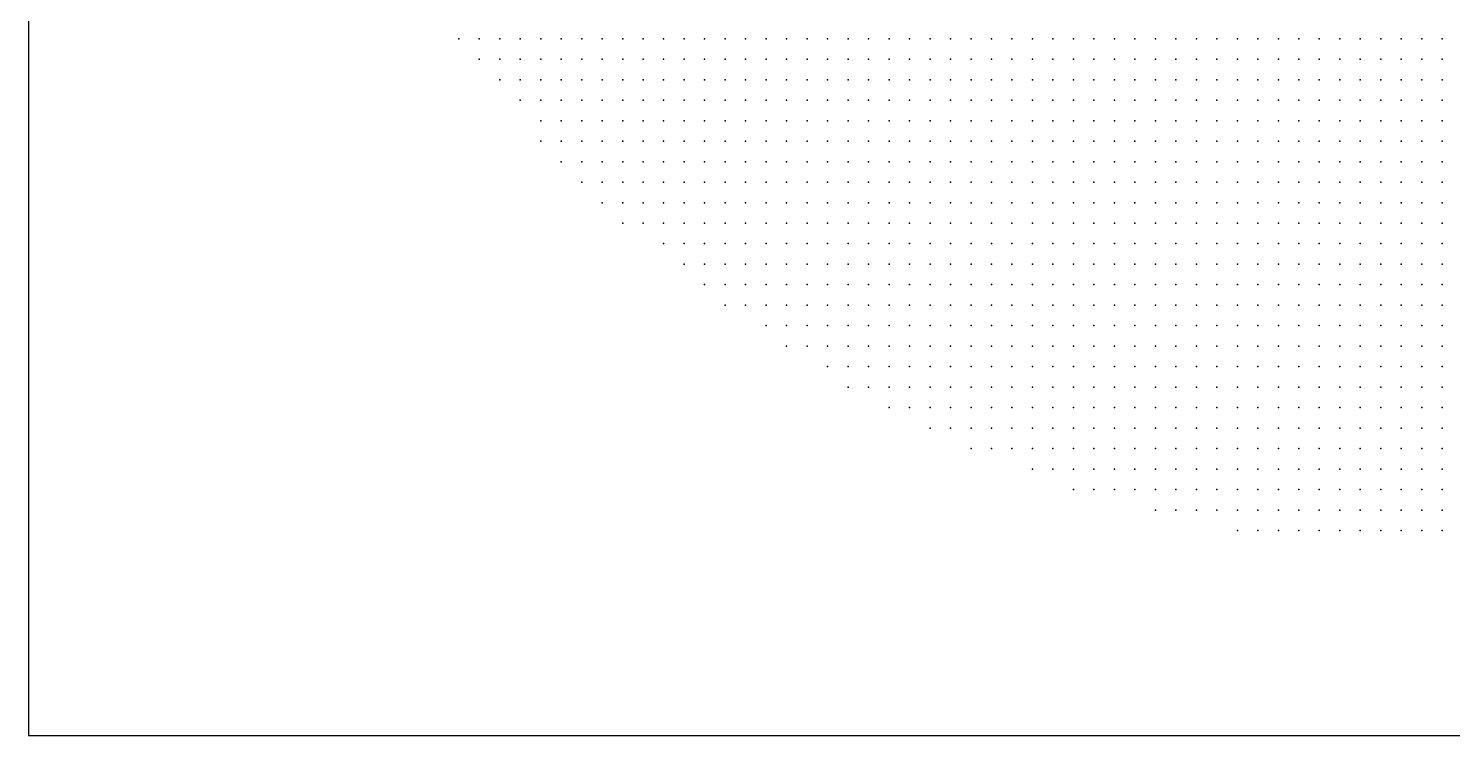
# Model space of a CAD drawing. Header units: millimetres. Extents: x 2848 to 6961, y 1568 to 7914.
# Drawn here: x 4048.3 to 4117.8, y 1580.3 to 1614.8 of the extents above; entities that cross this region are included whole.
import ezdxf

# ---------------------------------------------------------------- set-up
doc = ezdxf.new("R2010")
doc.units = ezdxf.units.MM
doc.header["$PDSIZE"] = -2

msp = doc.modelspace()

# ---------------------------------------------------------------- linework, layer by layer
msp.add_lwpolyline([(4048.282, 1580.289), (4188.282, 1580.289), (4188.282, 1720.289), (4048.282, 1720.289)], close=True)
at = {"color": 93, "true_color": 0x61bc5c}
for p in [(4069.282, 1614.289), (4070.282, 1614.289), (4071.282, 1614.289), (4072.282, 1614.289), (4073.282, 1614.289), (4074.282, 1614.289), (4075.282, 1614.289), (4076.282, 1614.289), (4077.282, 1614.289), (4078.282, 1614.289), (4079.282, 1614.289), (4080.282, 1614.289), (4081.282, 1614.289), (4082.282, 1614.289), (4083.282, 1614.289), (4084.282, 1614.289), (4085.282, 1614.289), (4086.282, 1614.289), (4087.282, 1614.289), (4088.282, 1614.289), (4089.282, 1614.289), (4090.282, 1614.289), (4091.282, 1614.289), (4092.282, 1614.289), (4093.282, 1614.289), (4094.282, 1614.289), (4095.282, 1614.289), (4096.282, 1614.289), (4097.282, 1614.289), (4098.282, 1614.289), (4099.282, 1614.289), (4100.282, 1614.289), (4101.282, 1614.289), (4102.282, 1614.289), (4103.282, 1614.289), (4104.282, 1614.289), (4105.282, 1614.289), (4106.282, 1614.289), (4107.282, 1614.289), (4108.282, 1614.289), (4109.282, 1614.289), (4110.282, 1614.289), (4111.282, 1614.289), (4112.282, 1614.289), (4113.282, 1614.289), (4114.282, 1614.289), (4115.282, 1614.289), (4070.282, 1613.289), (4071.282, 1613.289), (4072.282, 1613.289), (4073.282, 1613.289), (4074.282, 1613.289), (4075.282, 1613.289), (4076.282, 1613.289), (4077.282, 1613.289), (4078.282, 1613.289), (4079.282, 1613.289), (4080.282, 1613.289), (4081.282, 1613.289), (4082.282, 1613.289), (4083.282, 1613.289), (4084.282, 1613.289), (4085.282, 1613.289), (4086.282, 1613.289), (4087.282, 1613.289), (4088.282, 1613.289), (4089.282, 1613.289), (4090.282, 1613.289), (4091.282, 1613.289), (4092.282, 1613.289), (4093.282, 1613.289), (4094.282, 1613.289), (4095.282, 1613.289), (4096.282, 1613.289), (4097.282, 1613.289), (4098.282, 1613.289), (4099.282, 1613.289), (4100.282, 1613.289), (4101.282, 1613.289), (4102.282, 1613.289), (4103.282, 1613.289), (4104.282, 1613.289), (4105.282, 1613.289), (4106.282, 1613.289), (4107.282, 1613.289), (4108.282, 1613.289), (4109.282, 1613.289), (4110.282, 1613.289), (4111.282, 1613.289), (4112.282, 1613.289), (4113.282, 1613.289), (4114.282, 1613.289), (4115.282, 1613.289), (4071.282, 1612.289), (4072.282, 1612.289), (4073.282, 1612.289), (4074.282, 1612.289), (4075.282, 1612.289), (4076.282, 1612.289), (4077.282, 1612.289), (4078.282, 1612.289), (4079.282, 1612.289), (4080.282, 1612.289), (4081.282, 1612.289), (4082.282, 1612.289), (4083.282, 1612.289), (4084.282, 1612.289), (4085.282, 1612.289), (4086.282, 1612.289), (4087.282, 1612.289), (4088.282, 1612.289), (4089.282, 1612.289), (4090.282, 1612.289), (4091.282, 1612.289), (4092.282, 1612.289), (4093.282, 1612.289), (4094.282, 1612.289), (4095.282, 1612.289), (4096.282, 1612.289), (4097.282, 1612.289), (4098.282, 1612.289), (4099.282, 1612.289), (4100.282, 1612.289), (4101.282, 1612.289), (4102.282, 1612.289), (4103.282, 1612.289), (4104.282, 1612.289), (4105.282, 1612.289), (4106.282, 1612.289), (4107.282, 1612.289), (4108.282, 1612.289), (4109.282, 1612.289), (4110.282, 1612.289), (4111.282, 1612.289), (4112.282, 1612.289), (4113.282, 1612.289), (4114.282, 1612.289), (4115.282, 1612.289), (4116.282, 1612.289), (4117.282, 1612.289), (4072.282, 1611.289), (4073.282, 1611.289), (4074.282, 1611.289), (4075.282, 1611.289), (4076.282, 1611.289), (4077.282, 1611.289), (4078.282, 1611.289), (4079.282, 1611.289), (4080.282, 1611.289), (4081.282, 1611.289), (4082.282, 1611.289), (4083.282, 1611.289), (4084.282, 1611.289), (4085.282, 1611.289), (4086.282, 1611.289), (4087.282, 1611.289), (4088.282, 1611.289), (4089.282, 1611.289), (4090.282, 1611.289), (4091.282, 1611.289), (4092.282, 1611.289), (4093.282, 1611.289), (4094.282, 1611.289), (4095.282, 1611.289), (4096.282, 1611.289), (4097.282, 1611.289), (4098.282, 1611.289), (4099.282, 1611.289), (4100.282, 1611.289), (4101.282, 1611.289), (4102.282, 1611.289), (4103.282, 1611.289), (4104.282, 1611.289), (4105.282, 1611.289), (4106.282, 1611.289), (4107.282, 1611.289), (4108.282, 1611.289), (4109.282, 1611.289), (4110.282, 1611.289), (4111.282, 1611.289), (4112.282, 1611.289), (4113.282, 1611.289), (4114.282, 1611.289), (4115.282, 1611.289), (4116.282, 1611.289), (4117.282, 1611.289), (4073.282, 1610.289), (4074.282, 1610.289), (4075.282, 1610.289), (4076.282, 1610.289), (4077.282, 1610.289), (4078.282, 1610.289), (4079.282, 1610.289), (4080.282, 1610.289), (4081.282, 1610.289), (4082.282, 1610.289), (4083.282, 1610.289), (4084.282, 1610.289), (4085.282, 1610.289), (4086.282, 1610.289), (4087.282, 1610.289), (4088.282, 1610.289), (4089.282, 1610.289), (4090.282, 1610.289), (4091.282, 1610.289), (4092.282, 1610.289), (4093.282, 1610.289), (4094.282, 1610.289), (4095.282, 1610.289), (4096.282, 1610.289), (4097.282, 1610.289), (4098.282, 1610.289), (4099.282, 1610.289), (4100.282, 1610.289), (4101.282, 1610.289), (4102.282, 1610.289), (4103.282, 1610.289), (4104.282, 1610.289), (4105.282, 1610.289), (4106.282, 1610.289), (4107.282, 1610.289), (4108.282, 1610.289), (4109.282, 1610.289), (4110.282, 1610.289), (4111.282, 1610.289), (4112.282, 1610.289), (4113.282, 1610.289), (4114.282, 1610.289), (4115.282, 1610.289), (4116.282, 1610.289), (4117.282, 1610.289), (4073.282, 1609.289), (4074.282, 1609.289), (4075.282, 1609.289), (4076.282, 1609.289), (4077.282, 1609.289), (4078.282, 1609.289), (4079.282, 1609.289), (4080.282, 1609.289), (4081.282, 1609.289), (4082.282, 1609.289), (4083.282, 1609.289), (4084.282, 1609.289), (4085.282, 1609.289), (4086.282, 1609.289), (4087.282, 1609.289), (4088.282, 1609.289), (4089.282, 1609.289), (4090.282, 1609.289), (4091.282, 1609.289), (4092.282, 1609.289), (4093.282, 1609.289), (4094.282, 1609.289), (4095.282, 1609.289), (4096.282, 1609.289), (4097.282, 1609.289), (4098.282, 1609.289), (4099.282, 1609.289), (4100.282, 1609.289), (4101.282, 1609.289), (4102.282, 1609.289), (4103.282, 1609.289), (4104.282, 1609.289), (4105.282, 1609.289), (4106.282, 1609.289), (4107.282, 1609.289), (4108.282, 1609.289), (4109.282, 1609.289), (4110.282, 1609.289), (4111.282, 1609.289), (4112.282, 1609.289), (4113.282, 1609.289), (4114.282, 1609.289), (4115.282, 1609.289), (4116.282, 1609.289), (4117.282, 1609.289), (4074.282, 1608.289), (4075.282, 1608.289), (4076.282, 1608.289), (4077.282, 1608.289), (4078.282, 1608.289), (4079.282, 1608.289), (4080.282, 1608.289), (4081.282, 1608.289), (4082.282, 1608.289), (4083.282, 1608.289), (4084.282, 1608.289), (4085.282, 1608.289), (4086.282, 1608.289), (4087.282, 1608.289), (4088.282, 1608.289), (4089.282, 1608.289), (4090.282, 1608.289), (4091.282, 1608.289), (4092.282, 1608.289), (4093.282, 1608.289), (4094.282, 1608.289), (4095.282, 1608.289), (4096.282, 1608.289), (4097.282, 1608.289), (4098.282, 1608.289), (4099.282, 1608.289), (4100.282, 1608.289), (4101.282, 1608.289), (4102.282, 1608.289), (4103.282, 1608.289), (4104.282, 1608.289), (4105.282, 1608.289), (4106.282, 1608.289), (4107.282, 1608.289), (4108.282, 1608.289), (4109.282, 1608.289), (4110.282, 1608.289), (4111.282, 1608.289), (4112.282, 1608.289), (4113.282, 1608.289), (4114.282, 1608.289), (4115.282, 1608.289), (4116.282, 1608.289), (4075.282, 1607.289), (4076.282, 1607.289), (4077.282, 1607.289), (4078.282, 1607.289), (4079.282, 1607.289), (4080.282, 1607.289), (4081.282, 1607.289), (4082.282, 1607.289), (4083.282, 1607.289), (4084.282, 1607.289), (4085.282, 1607.289), (4086.282, 1607.289), (4087.282, 1607.289), (4088.282, 1607.289), (4089.282, 1607.289), (4090.282, 1607.289), (4091.282, 1607.289), (4092.282, 1607.289), (4093.282, 1607.289), (4094.282, 1607.289), (4095.282, 1607.289), (4096.282, 1607.289), (4097.282, 1607.289), (4098.282, 1607.289), (4099.282, 1607.289), (4100.282, 1607.289), (4101.282, 1607.289), (4102.282, 1607.289), (4103.282, 1607.289), (4104.282, 1607.289), (4105.282, 1607.289), (4106.282, 1607.289), (4107.282, 1607.289), (4108.282, 1607.289), (4109.282, 1607.289), (4110.282, 1607.289), (4111.282, 1607.289), (4112.282, 1607.289), (4113.282, 1607.289), (4114.282, 1607.289), (4115.282, 1607.289), (4116.282, 1607.289), (4076.282, 1606.289), (4077.282, 1606.289), (4078.282, 1606.289), (4079.282, 1606.289), (4080.282, 1606.289), (4081.282, 1606.289), (4082.282, 1606.289), (4083.282, 1606.289), (4084.282, 1606.289), (4085.282, 1606.289), (4086.282, 1606.289), (4087.282, 1606.289), (4088.282, 1606.289), (4089.282, 1606.289), (4090.282, 1606.289), (4091.282, 1606.289), (4092.282, 1606.289), (4093.282, 1606.289), (4094.282, 1606.289), (4095.282, 1606.289), (4096.282, 1606.289), (4097.282, 1606.289), (4098.282, 1606.289), (4099.282, 1606.289), (4100.282, 1606.289), (4101.282, 1606.289), (4102.282, 1606.289), (4103.282, 1606.289), (4104.282, 1606.289), (4105.282, 1606.289), (4106.282, 1606.289), (4107.282, 1606.289), (4108.282, 1606.289), (4109.282, 1606.289), (4110.282, 1606.289), (4111.282, 1606.289), (4112.282, 1606.289), (4113.282, 1606.289), (4115.282, 1606.289), (4116.282, 1606.289), (4077.282, 1605.289), (4078.282, 1605.289), (4079.282, 1605.289), (4080.282, 1605.289), (4081.282, 1605.289), (4082.282, 1605.289), (4083.282, 1605.289), (4084.282, 1605.289), (4085.282, 1605.289), (4086.282, 1605.289), (4087.282, 1605.289), (4088.282, 1605.289), (4089.282, 1605.289), (4090.282, 1605.289), (4091.282, 1605.289), (4092.282, 1605.289), (4093.282, 1605.289), (4094.282, 1605.289), (4095.282, 1605.289), (4096.282, 1605.289), (4097.282, 1605.289), (4098.282, 1605.289), (4099.282, 1605.289), (4100.282, 1605.289), (4101.282, 1605.289), (4102.282, 1605.289), (4103.282, 1605.289), (4104.282, 1605.289), (4105.282, 1605.289), (4106.282, 1605.289), (4107.282, 1605.289), (4108.282, 1605.289), (4109.282, 1605.289), (4110.282, 1605.289), (4111.282, 1605.289), (4112.282, 1605.289), (4113.282, 1605.289), (4079.282, 1604.289), (4080.282, 1604.289), (4081.282, 1604.289), (4082.282, 1604.289), (4083.282, 1604.289), (4084.282, 1604.289), (4085.282, 1604.289), (4086.282, 1604.289), (4087.282, 1604.289), (4088.282, 1604.289), (4089.282, 1604.289), (4090.282, 1604.289), (4091.282, 1604.289), (4092.282, 1604.289), (4093.282, 1604.289), (4094.282, 1604.289), (4095.282, 1604.289), (4096.282, 1604.289), (4097.282, 1604.289), (4098.282, 1604.289), (4099.282, 1604.289), (4100.282, 1604.289), (4101.282, 1604.289), (4102.282, 1604.289), (4103.282, 1604.289), (4104.282, 1604.289), (4105.282, 1604.289), (4106.282, 1604.289), (4107.282, 1604.289), (4108.282, 1604.289), (4109.282, 1604.289), (4110.282, 1604.289), (4111.282, 1604.289), (4112.282, 1604.289), (4113.282, 1604.289), (4114.282, 1604.289), (4080.282, 1603.289), (4081.282, 1603.289), (4082.282, 1603.289), (4083.282, 1603.289), (4084.282, 1603.289), (4085.282, 1603.289), (4086.282, 1603.289), (4087.282, 1603.289), (4088.282, 1603.289), (4089.282, 1603.289), (4090.282, 1603.289), (4091.282, 1603.289), (4092.282, 1603.289), (4093.282, 1603.289), (4094.282, 1603.289), (4095.282, 1603.289), (4096.282, 1603.289), (4097.282, 1603.289), (4098.282, 1603.289), (4099.282, 1603.289), (4100.282, 1603.289), (4101.282, 1603.289), (4102.282, 1603.289), (4103.282, 1603.289), (4104.282, 1603.289), (4105.282, 1603.289), (4106.282, 1603.289), (4107.282, 1603.289), (4108.282, 1603.289), (4109.282, 1603.289), (4110.282, 1603.289), (4111.282, 1603.289), (4112.282, 1603.289), (4113.282, 1603.289), (4081.282, 1602.289), (4082.282, 1602.289), (4083.282, 1602.289), (4084.282, 1602.289), (4085.282, 1602.289), (4086.282, 1602.289), (4087.282, 1602.289), (4088.282, 1602.289), (4089.282, 1602.289), (4090.282, 1602.289), (4091.282, 1602.289), (4092.282, 1602.289), (4093.282, 1602.289), (4094.282, 1602.289), (4095.282, 1602.289), (4096.282, 1602.289), (4097.282, 1602.289), (4098.282, 1602.289), (4099.282, 1602.289), (4100.282, 1602.289), (4101.282, 1602.289), (4102.282, 1602.289), (4103.282, 1602.289), (4104.282, 1602.289), (4105.282, 1602.289), (4106.282, 1602.289), (4107.282, 1602.289), (4108.282, 1602.289), (4109.282, 1602.289), (4110.282, 1602.289), (4111.282, 1602.289), (4112.282, 1602.289), (4113.282, 1602.289), (4115.282, 1602.289), (4082.282, 1601.289), (4083.282, 1601.289), (4084.282, 1601.289), (4085.282, 1601.289), (4086.282, 1601.289), (4087.282, 1601.289), (4088.282, 1601.289), (4089.282, 1601.289), (4090.282, 1601.289), (4091.282, 1601.289), (4092.282, 1601.289), (4093.282, 1601.289), (4094.282, 1601.289), (4095.282, 1601.289), (4096.282, 1601.289), (4097.282, 1601.289), (4098.282, 1601.289), (4099.282, 1601.289), (4100.282, 1601.289), (4101.282, 1601.289), (4102.282, 1601.289), (4103.282, 1601.289), (4104.282, 1601.289), (4105.282, 1601.289), (4106.282, 1601.289), (4107.282, 1601.289), (4108.282, 1601.289), (4109.282, 1601.289), (4110.282, 1601.289), (4111.282, 1601.289), (4112.282, 1601.289), (4113.282, 1601.289), (4114.282, 1601.289), (4084.282, 1600.289), (4085.282, 1600.289), (4086.282, 1600.289), (4087.282, 1600.289), (4088.282, 1600.289), (4089.282, 1600.289), (4090.282, 1600.289), (4091.282, 1600.289), (4092.282, 1600.289), (4093.282, 1600.289), (4094.282, 1600.289), (4095.282, 1600.289), (4096.282, 1600.289), (4097.282, 1600.289), (4098.282, 1600.289), (4099.282, 1600.289), (4100.282, 1600.289), (4101.282, 1600.289), (4102.282, 1600.289), (4103.282, 1600.289), (4104.282, 1600.289), (4105.282, 1600.289), (4106.282, 1600.289), (4107.282, 1600.289), (4108.282, 1600.289), (4109.282, 1600.289), (4110.282, 1600.289), (4111.282, 1600.289), (4112.282, 1600.289), (4113.282, 1600.289), (4114.282, 1600.289), (4115.282, 1600.289), (4085.282, 1599.289), (4086.282, 1599.289), (4087.282, 1599.289), (4088.282, 1599.289), (4089.282, 1599.289), (4090.282, 1599.289), (4091.282, 1599.289), (4092.282, 1599.289), (4093.282, 1599.289), (4094.282, 1599.289), (4095.282, 1599.289), (4096.282, 1599.289), (4097.282, 1599.289), (4098.282, 1599.289), (4099.282, 1599.289), (4100.282, 1599.289), (4101.282, 1599.289), (4102.282, 1599.289), (4103.282, 1599.289), (4104.282, 1599.289), (4105.282, 1599.289), (4106.282, 1599.289), (4107.282, 1599.289), (4108.282, 1599.289), (4109.282, 1599.289), (4110.282, 1599.289), (4111.282, 1599.289), (4112.282, 1599.289), (4113.282, 1599.289), (4087.282, 1598.289), (4088.282, 1598.289), (4089.282, 1598.289), (4090.282, 1598.289), (4091.282, 1598.289), (4092.282, 1598.289), (4093.282, 1598.289), (4094.282, 1598.289), (4095.282, 1598.289), (4096.282, 1598.289), (4097.282, 1598.289), (4098.282, 1598.289), (4099.282, 1598.289), (4100.282, 1598.289), (4101.282, 1598.289), (4102.282, 1598.289), (4103.282, 1598.289), (4104.282, 1598.289), (4105.282, 1598.289), (4106.282, 1598.289), (4107.282, 1598.289), (4108.282, 1598.289), (4109.282, 1598.289), (4110.282, 1598.289), (4111.282, 1598.289), (4112.282, 1598.289), (4113.282, 1598.289), (4114.282, 1598.289), (4088.282, 1597.289), (4089.282, 1597.289), (4090.282, 1597.289), (4091.282, 1597.289), (4092.282, 1597.289), (4093.282, 1597.289), (4094.282, 1597.289), (4095.282, 1597.289), (4096.282, 1597.289), (4097.282, 1597.289), (4098.282, 1597.289), (4099.282, 1597.289), (4100.282, 1597.289), (4101.282, 1597.289), (4102.282, 1597.289), (4103.282, 1597.289), (4104.282, 1597.289), (4105.282, 1597.289), (4106.282, 1597.289), (4107.282, 1597.289), (4108.282, 1597.289), (4109.282, 1597.289), (4110.282, 1597.289), (4111.282, 1597.289), (4112.282, 1597.289), (4090.282, 1596.289), (4091.282, 1596.289), (4092.282, 1596.289), (4093.282, 1596.289), (4094.282, 1596.289), (4095.282, 1596.289), (4096.282, 1596.289), (4097.282, 1596.289), (4098.282, 1596.289), (4099.282, 1596.289), (4100.282, 1596.289), (4101.282, 1596.289), (4102.282, 1596.289), (4103.282, 1596.289), (4104.282, 1596.289), (4105.282, 1596.289), (4106.282, 1596.289), (4107.282, 1596.289), (4108.282, 1596.289), (4109.282, 1596.289), (4110.282, 1596.289), (4111.282, 1596.289), (4112.282, 1596.289), (4092.282, 1595.289), (4093.282, 1595.289), (4094.282, 1595.289), (4095.282, 1595.289), (4096.282, 1595.289), (4097.282, 1595.289), (4098.282, 1595.289), (4099.282, 1595.289), (4100.282, 1595.289), (4101.282, 1595.289), (4102.282, 1595.289), (4103.282, 1595.289), (4104.282, 1595.289), (4105.282, 1595.289), (4106.282, 1595.289), (4107.282, 1595.289), (4108.282, 1595.289), (4109.282, 1595.289), (4110.282, 1595.289), (4111.282, 1595.289), (4112.282, 1595.289), (4094.282, 1594.289), (4095.282, 1594.289), (4096.282, 1594.289), (4097.282, 1594.289), (4098.282, 1594.289), (4099.282, 1594.289), (4100.282, 1594.289), (4101.282, 1594.289), (4102.282, 1594.289), (4103.282, 1594.289), (4104.282, 1594.289), (4105.282, 1594.289), (4106.282, 1594.289), (4107.282, 1594.289), (4108.282, 1594.289), (4109.282, 1594.289), (4110.282, 1594.289), (4111.282, 1594.289), (4112.282, 1594.289), (4097.282, 1593.289), (4098.282, 1593.289), (4099.282, 1593.289), (4100.282, 1593.289), (4101.282, 1593.289), (4102.282, 1593.289), (4103.282, 1593.289), (4104.282, 1593.289), (4105.282, 1593.289), (4106.282, 1593.289), (4107.282, 1593.289), (4108.282, 1593.289), (4109.282, 1593.289), (4110.282, 1593.289), (4111.282, 1593.289), (4112.282, 1593.289), (4099.282, 1592.289), (4100.282, 1592.289), (4101.282, 1592.289), (4102.282, 1592.289), (4103.282, 1592.289), (4104.282, 1592.289), (4105.282, 1592.289), (4106.282, 1592.289), (4107.282, 1592.289), (4108.282, 1592.289), (4109.282, 1592.289), (4110.282, 1592.289), (4111.282, 1592.289), (4112.282, 1592.289), (4103.282, 1591.289), (4104.282, 1591.289), (4105.282, 1591.289), (4106.282, 1591.289), (4107.282, 1591.289), (4108.282, 1591.289), (4109.282, 1591.289), (4110.282, 1591.289), (4111.282, 1591.289), (4112.282, 1591.289), (4107.282, 1590.289), (4108.282, 1590.289), (4109.282, 1590.289), (4110.282, 1590.289), (4111.282, 1590.289), (4112.282, 1590.289)]:
    msp.add_point(p, dxfattribs=at)
at = {"color": 93, "true_color": 0x62bc5c}
msp.add_point((4116.282, 1614.289), dxfattribs=at)
at = {"color": 93, "true_color": 0x62bd5d}
for p in [(4117.282, 1614.289), (4114.282, 1606.289)]:
    msp.add_point(p, dxfattribs=at)
at = {"color": 93, "true_color": 0x60bb5b}
for p in [(4116.282, 1613.289), (4116.282, 1605.289), (4113.282, 1597.289)]:
    msp.add_point(p, dxfattribs=at)
at = {"color": 93, "true_color": 0x61bc5d}
for p in [(4117.282, 1613.289), (4114.282, 1599.289)]:
    msp.add_point(p, dxfattribs=at)
at = {"color": 93, "true_color": 0x61bb5b}
for p in [(4117.282, 1608.289), (4115.282, 1599.289), (4114.282, 1595.289)]:
    msp.add_point(p, dxfattribs=at)
at = {"color": 93, "true_color": 0x60b95b}
for p in [(4117.282, 1607.289), (4116.282, 1603.289)]:
    msp.add_point(p, dxfattribs=at)
at = {"color": 93, "true_color": 0x5eb759}
msp.add_point((4117.282, 1606.289), dxfattribs=at)
at = {"color": 93, "true_color": 0x5fbd5c}
for p in [(4114.282, 1605.289), (4116.282, 1604.289), (4113.282, 1594.289)]:
    msp.add_point(p, dxfattribs=at)
at = {"color": 93, "true_color": 0x62bc5a}
for p in [(4115.282, 1605.289), (4115.282, 1603.289), (4113.282, 1596.289)]:
    msp.add_point(p, dxfattribs=at)
at = {"color": 85, "true_color": 0x5db456}
msp.add_point((4117.282, 1605.289), dxfattribs=at)
at = {"color": 93, "true_color": 0x5ebc5c}
msp.add_point((4115.282, 1604.289), dxfattribs=at)
at = {"color": 85, "true_color": 0x5cb156}
msp.add_point((4117.282, 1604.289), dxfattribs=at)
at = {"color": 93, "true_color": 0x62bb5d}
msp.add_point((4114.282, 1603.289), dxfattribs=at)
at = {"color": 85, "true_color": 0x5ab055}
for p in [(4117.282, 1603.289), (4116.282, 1599.289)]:
    msp.add_point(p, dxfattribs=at)
at = {"color": 93, "true_color": 0x60be5e}
msp.add_point((4114.282, 1602.289), dxfattribs=at)
at = {"color": 93, "true_color": 0x5fb85a}
msp.add_point((4116.282, 1602.289), dxfattribs=at)
at = {"color": 85, "true_color": 0x5aaf54}
msp.add_point((4117.282, 1602.289), dxfattribs=at)
at = {"color": 93, "true_color": 0x62bc58}
msp.add_point((4115.282, 1601.289), dxfattribs=at)
at = {"color": 85, "true_color": 0x5bb456}
msp.add_point((4116.282, 1601.289), dxfattribs=at)
at = {"color": 85, "true_color": 0x59af58}
msp.add_point((4117.282, 1601.289), dxfattribs=at)
at = {"color": 85, "true_color": 0x59b256}
msp.add_point((4116.282, 1600.289), dxfattribs=at)
at = {"color": 85, "true_color": 0x5caf57}
msp.add_point((4117.282, 1600.289), dxfattribs=at)
at = {"color": 85, "true_color": 0x5bb053}
for p in [(4117.282, 1599.289), (4116.282, 1598.289)]:
    msp.add_point(p, dxfattribs=at)
at = {"color": 93, "true_color": 0x5eb95a}
msp.add_point((4115.282, 1598.289), dxfattribs=at)
at = {"color": 105, "true_color": 0x4fae5a}
msp.add_point((4117.282, 1598.289), dxfattribs=at)
at = {"color": 93, "true_color": 0x63bd5d}
for p in [(4114.282, 1597.289), (4113.282, 1592.289)]:
    msp.add_point(p, dxfattribs=at)
at = {"color": 93, "true_color": 0x5cb656}
msp.add_point((4115.282, 1597.289), dxfattribs=at)
at = {"color": 85, "true_color": 0x56af55}
msp.add_point((4116.282, 1597.289), dxfattribs=at)
at = {"color": 85, "true_color": 0x61b255}
msp.add_point((4117.282, 1597.289), dxfattribs=at)
at = {"color": 93, "true_color": 0x60bb5c}
msp.add_point((4114.282, 1596.289), dxfattribs=at)
at = {"color": 85, "true_color": 0x5fb355}
msp.add_point((4115.282, 1596.289), dxfattribs=at)
at = {"color": 105, "true_color": 0x50ad5c}
msp.add_point((4116.282, 1596.289), dxfattribs=at)
at = {"color": 52, "true_color": 0xb3c728}
msp.add_point((4117.282, 1596.289), dxfattribs=at)
at = {"color": 93, "true_color": 0x5fbd5d}
msp.add_point((4113.282, 1595.289), dxfattribs=at)
at = {"color": 105, "true_color": 0x56ae5a}
msp.add_point((4115.282, 1595.289), dxfattribs=at)
at = {"color": 75, "true_color": 0x71b64b}
msp.add_point((4116.282, 1595.289), dxfattribs=at)
at = {"color": 40, "true_color": 0xfbd804}
msp.add_point((4117.282, 1595.289), dxfattribs=at)
at = {"color": 93, "true_color": 0x62b958}
msp.add_point((4114.282, 1594.289), dxfattribs=at)
at = {"color": 105, "true_color": 0x4fad59}
msp.add_point((4115.282, 1594.289), dxfattribs=at)
at = {"color": 52, "true_color": 0xc8cd19}
msp.add_point((4116.282, 1594.289), dxfattribs=at)
at = {"color": 40, "true_color": 0xfedc01}
msp.add_point((4117.282, 1594.289), dxfattribs=at)
at = {"color": 93, "true_color": 0x63bd59}
msp.add_point((4113.282, 1593.289), dxfattribs=at)
at = {"color": 105, "true_color": 0x55b35f}
msp.add_point((4114.282, 1593.289), dxfattribs=at)
at = {"color": 65, "true_color": 0x87bb3c}
msp.add_point((4115.282, 1593.289), dxfattribs=at)
at = {"color": 40, "true_color": 0xffdb00}
msp.add_point((4116.282, 1593.289), dxfattribs=at)
at = {"color": 40, "true_color": 0xfad700}
msp.add_point((4117.282, 1593.289), dxfattribs=at)
at = {"color": 105, "true_color": 0x57b45b}
msp.add_point((4114.282, 1592.289), dxfattribs=at)
at = {"color": 52, "true_color": 0xdfd212}
msp.add_point((4115.282, 1592.289), dxfattribs=at)
at = {"color": 40, "true_color": 0xfeda00}
msp.add_point((4116.282, 1592.289), dxfattribs=at)
at = {"color": 40, "true_color": 0xfbda03}
msp.add_point((4117.282, 1592.289), dxfattribs=at)
at = {"color": 105, "true_color": 0x50b75c}
msp.add_point((4113.282, 1591.289), dxfattribs=at)
at = {"color": 62, "true_color": 0xa1c027}
msp.add_point((4114.282, 1591.289), dxfattribs=at)
at = {"color": 40, "true_color": 0xffd900}
msp.add_point((4115.282, 1591.289), dxfattribs=at)
at = {"color": 40, "true_color": 0xfcd901}
for p in [(4116.282, 1591.289), (4117.282, 1591.289), (4114.282, 1590.289), (4115.282, 1590.289), (4116.282, 1590.289), (4117.282, 1590.289)]:
    msp.add_point(p, dxfattribs=at)
at = {"color": 83, "true_color": 0x80c574}
msp.add_point((4113.282, 1590.289), dxfattribs=at)

doc.saveas('drawing.dxf')
